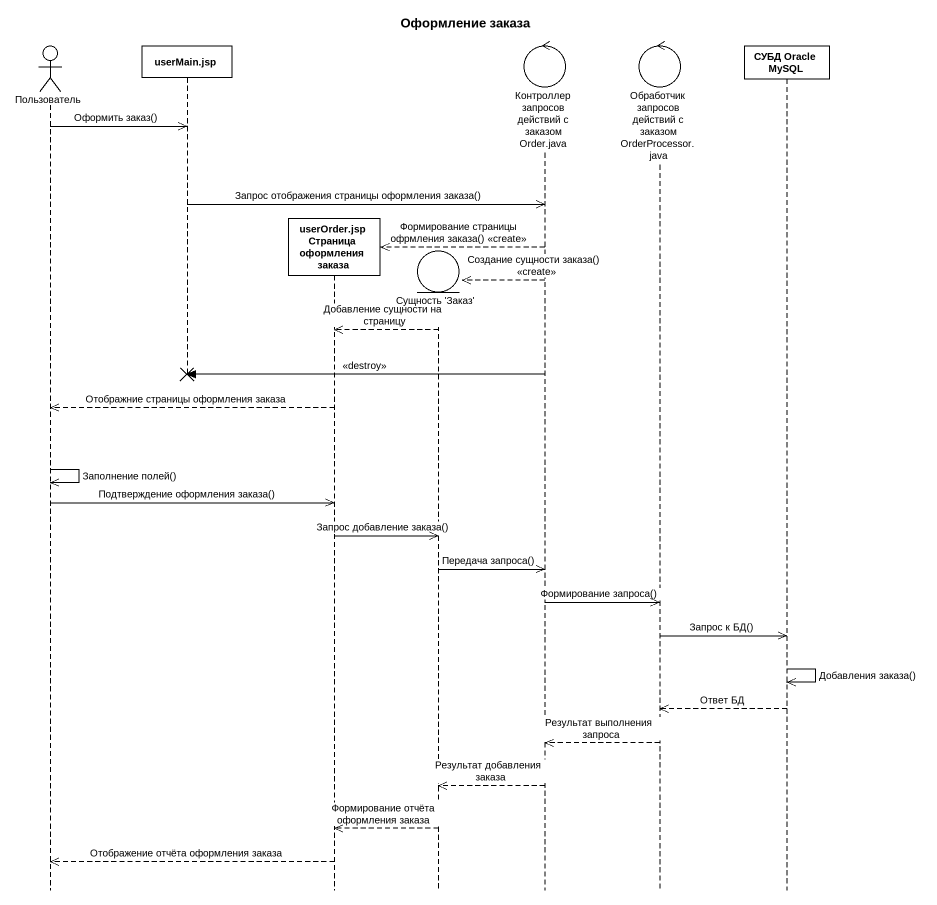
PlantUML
@startuml
title Оформление заказа
hide footbox
actor Пользователь
participant "userMain.jsp" as userMain_jsp
participant "userOrder.jsp Страница оформления заказа" as userOrder_jsp_Страница
entity "Сущность 'Заказ'" as Сущность_Заказ
control "Контроллер запросов действий с заказом Order.java" as Контроллер_запросов
control "Обработчик запросов действий с заказом OrderProcessor.java" as Обработчик_запросов
participant "СУБД Oracle MySQL" as СУБД_Oracle_MySQL

Пользователь ->> userMain_jsp : Оформить заказ()
userMain_jsp ->> Контроллер_запросов : Запрос отображения страницы оформления заказа()
Контроллер_запросов -->> userOrder_jsp_Страница ** : Формирование страницы офрмления заказа() <<create>>
Контроллер_запросов -->> Сущность_Заказ ** : Создание сущности заказа() <<create>>
Сущность_Заказ -->> userOrder_jsp_Страница : Добавление сущности на страницу
Контроллер_запросов -> userMain_jsp !! : <<destroy>>
userOrder_jsp_Страница -->> Пользователь : Отображние страницы оформления заказа
Пользователь ->> Пользователь : Заполнение полей()
Пользователь ->> userOrder_jsp_Страница : Подтверждение оформления заказа()
userOrder_jsp_Страница ->> Сущность_Заказ : Запрос добавление заказа()
Сущность_Заказ ->> Контроллер_запросов : Передача запроса()
Контроллер_запросов ->> Обработчик_запросов : Формирование запроса()
Обработчик_запросов ->> СУБД_Oracle_MySQL : Запрос к БД()
СУБД_Oracle_MySQL ->> СУБД_Oracle_MySQL : Добавления заказа()
СУБД_Oracle_MySQL -->> Обработчик_запросов : Ответ БД
Обработчик_запросов -->> Контроллер_запросов : Результат выполнения запроса
Контроллер_запросов -->> Сущность_Заказ : Результат добавления заказа
Сущность_Заказ -->> userOrder_jsp_Страница : Формирование отчёта оформления заказа
userOrder_jsp_Страница -->> Пользователь : Отображение отчёта оформления заказа
@enduml
